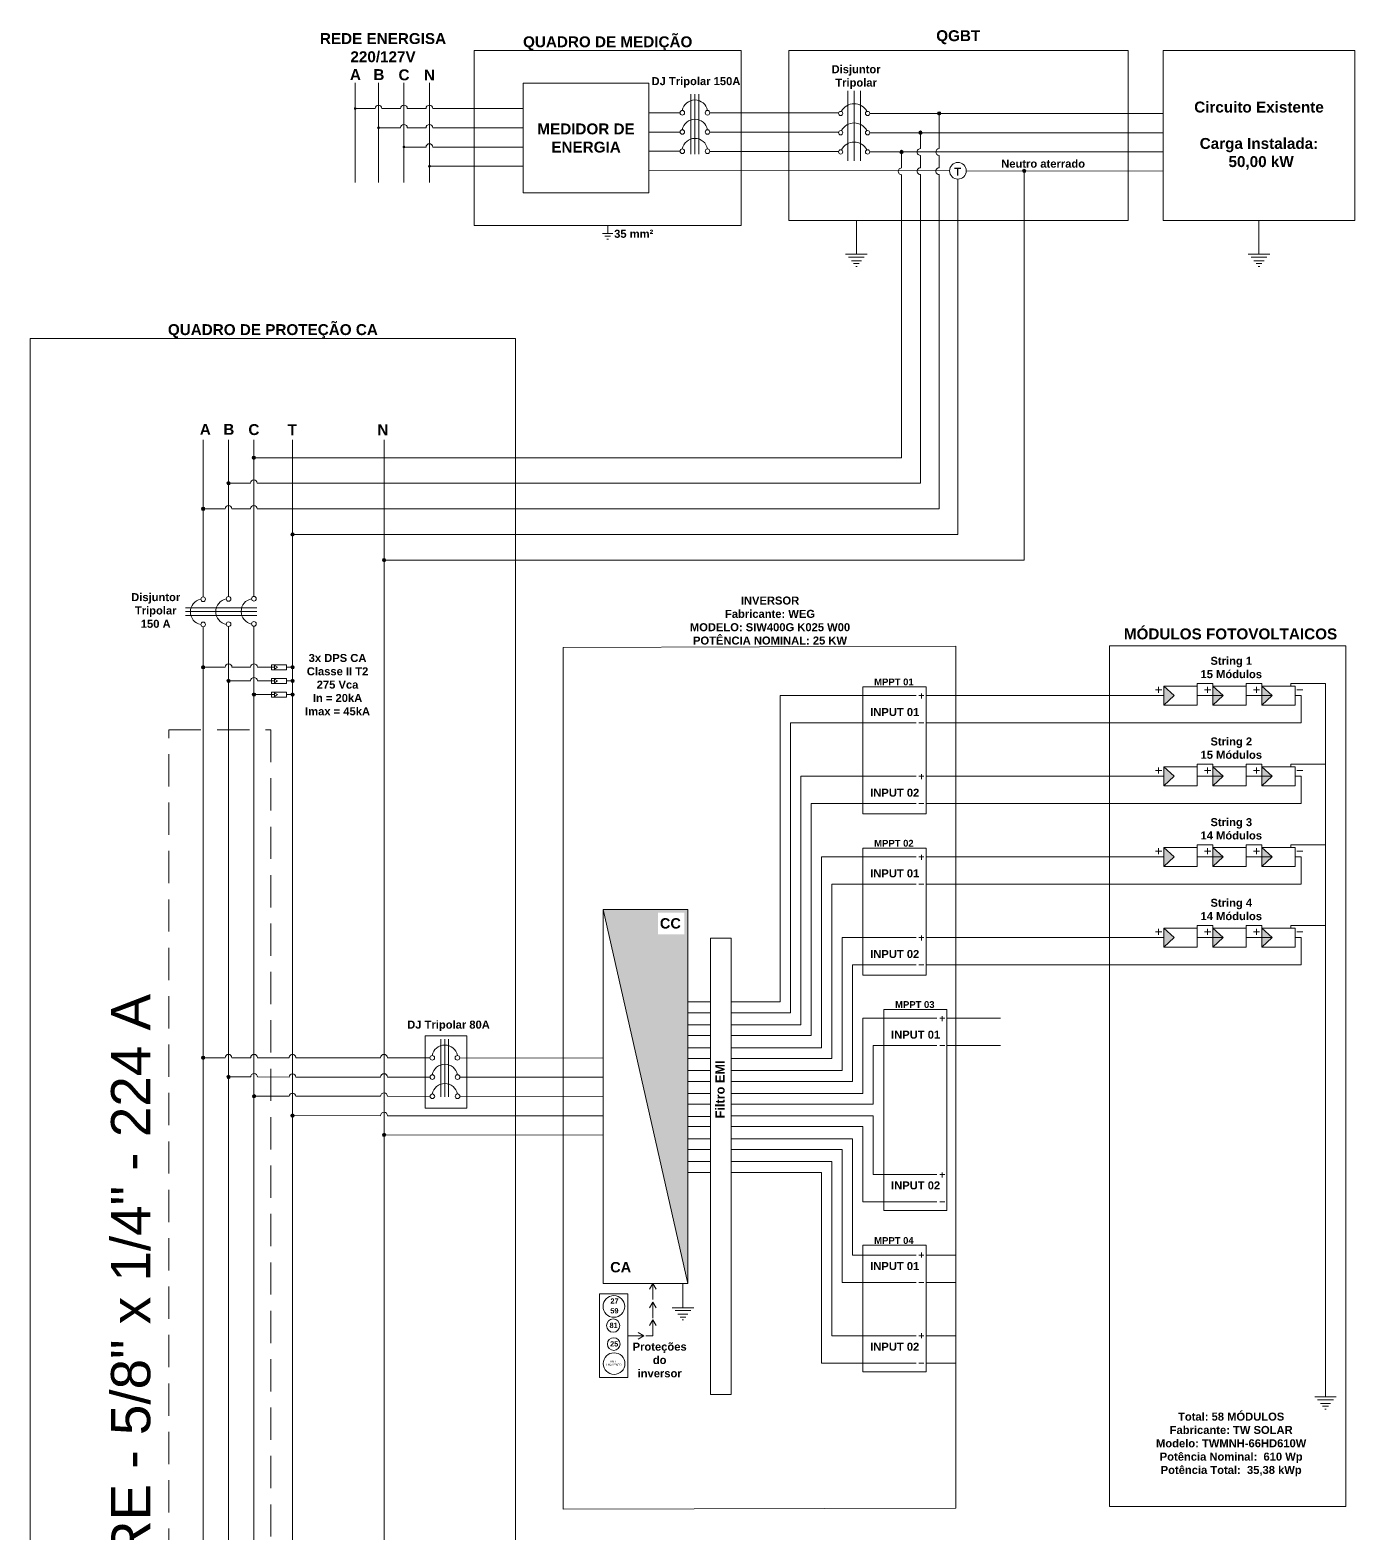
# Model space of a CAD drawing. Header units: millimetres. Extents: x 3949 to 6078, y -1968 to -943.
# Drawn here: x 5676.6 to 5754.8, y -1599.3 to -1510.5 of the extents above; entities that cross this region are included whole.
import ezdxf

# ---------------------------------------------------------------- set-up
doc = ezdxf.new("R2010")
doc.units = ezdxf.units.MM
doc.linetypes.add('ACAD_ISO03W100', pattern=[30, 12, -18])
doc.linetypes.add('DASHED2', pattern=[9.525, 6.35, -3.175])
doc.layers.add('DESENHO', color=7, linetype='Continuous', lineweight=0)
doc.layers.add('Terxto ok', color=3, linetype='Continuous')
doc.styles.add('Annotative', font='arial.ttf')
doc.styles.add('PDF Arial', font='arial.ttf')
doc.styles.get("Standard").update_dxf_attribs({"font": 'arial.ttf'})

msp = doc.modelspace()

# ---------------------------------------------------------------- hatches: boundary and pattern name
at = {"lineweight": 0}
h = msp.add_hatch(color=5, dxfattribs=at)
h.dxf.hatch_style = 1
h.paths.add_polyline_path([(5697.551, -1541.833, 1), (5697.352, -1541.833, 1)])
at = {"layer": 'DESENHO', "lineweight": 0}
h = msp.add_hatch(color=256, dxfattribs=at)
h.dxf.hatch_style = 1
h.paths.add_polyline_path([(5695.827, -1515.176, -1), (5695.668, -1515.176, -1)])
h = msp.add_hatch(color=256, dxfattribs=at)
h.dxf.hatch_style = 1
h.paths.add_polyline_path([(5730.318, -1515.459, 1), (5730.119, -1515.459, 1)])
h = msp.add_hatch(color=256, dxfattribs=at)
h.dxf.hatch_style = 1
h.paths.add_polyline_path([(5697.208, -1516.307, -1), (5697.049, -1516.307, -1)])
h = msp.add_hatch(color=256, dxfattribs=at)
h.dxf.hatch_style = 1
h.paths.add_polyline_path([(5729.21, -1516.599, 1), (5729.011, -1516.599, 1)])
h = msp.add_hatch(color=256, dxfattribs=at)
h.dxf.hatch_style = 1
h.paths.add_polyline_path([(5698.708, -1517.442, -1), (5698.549, -1517.442, -1)])
h = msp.add_hatch(color=256, dxfattribs=at)
h.dxf.hatch_style = 1
h.paths.add_polyline_path([(5728.102, -1517.741, 1), (5727.903, -1517.741, 1)])
h = msp.add_hatch(color=5, dxfattribs=at)
h.dxf.hatch_style = 1
h.paths.add_polyline_path([(5700.208, -1518.578, -1), (5700.048, -1518.578, -1)])
h = msp.add_hatch(color=5, dxfattribs=at)
h.dxf.hatch_style = 1
h.paths.add_polyline_path([(5735.34, -1518.859, 1), (5735.142, -1518.859, 1)])
h = msp.add_hatch(color=256, dxfattribs=at)
h.dxf.hatch_style = 1
h.paths.add_polyline_path([(5689.868, -1535.791, 1), (5689.669, -1535.791, 1)])
h = msp.add_hatch(color=256, dxfattribs=at)
h.dxf.hatch_style = 1
h.paths.add_polyline_path([(5688.374, -1537.298, 1), (5688.175, -1537.298, 1)])
h = msp.add_hatch(color=256, dxfattribs=at)
h.dxf.hatch_style = 1
h.paths.add_polyline_path([(5686.875, -1538.806, 1), (5686.676, -1538.806, 1)])
h = msp.add_hatch(color=3, dxfattribs=at)
h.dxf.hatch_style = 1
h.paths.add_polyline_path([(5692.153, -1540.314, 1), (5691.954, -1540.314, 1)])
h = msp.add_hatch(color=256, dxfattribs=at)
h.dxf.hatch_style = 1
h.paths.add_polyline_path([(5686.876, -1548.16, 1), (5686.677, -1548.16, 1)])
h = msp.add_hatch(color=256, dxfattribs=at)
h.dxf.hatch_style = 1
h.paths.add_polyline_path([(5691.954, -1548.16, 1), (5692.153, -1548.16, 1)])
h = msp.add_hatch(color=256, dxfattribs=at)
h.dxf.hatch_style = 1
h.paths.add_polyline_path([(5688.375, -1548.966, 1), (5688.176, -1548.966, 1)])
h = msp.add_hatch(color=256, dxfattribs=at)
h.dxf.hatch_style = 1
h.paths.add_polyline_path([(5691.954, -1548.966, 1), (5692.153, -1548.966, 1)])
h = msp.add_hatch(color=256, dxfattribs=at)
h.dxf.hatch_style = 1
h.paths.add_polyline_path([(5743.482, -1549.271), (5743.482, -1550.398), (5744.092, -1549.835)])
h = msp.add_hatch(color=256, dxfattribs=at)
h.dxf.hatch_style = 1
h.paths.add_polyline_path([(5746.986, -1549.835), (5746.376, -1550.398), (5746.376, -1549.271)])
h.paths.add_polyline_path([(5749.255, -1549.271), (5749.88, -1549.835), (5749.255, -1550.398)])
h = msp.add_hatch(color=256, dxfattribs=at)
h.dxf.hatch_style = 1
h.paths.add_polyline_path([(5689.875, -1549.773, 1), (5689.676, -1549.773, 1)])
h = msp.add_hatch(color=256, dxfattribs=at)
h.dxf.hatch_style = 1
h.paths.add_polyline_path([(5691.954, -1549.773, 1), (5692.153, -1549.773, 1)])
h = msp.add_hatch(color=256, dxfattribs=at)
h.dxf.hatch_style = 1
h.paths.add_polyline_path([(5743.482, -1554.033), (5743.482, -1555.159), (5744.092, -1554.596)])
h = msp.add_hatch(color=256, dxfattribs=at)
h.dxf.hatch_style = 1
h.paths.add_polyline_path([(5746.986, -1554.596), (5746.376, -1555.159), (5746.376, -1554.033)])
h.paths.add_polyline_path([(5749.255, -1554.033), (5749.88, -1554.596), (5749.255, -1555.159)])
h = msp.add_hatch(color=256, dxfattribs=at)
h.dxf.hatch_style = 1
h.paths.add_polyline_path([(5743.482, -1558.795), (5743.482, -1559.921), (5744.092, -1559.358)])
h = msp.add_hatch(color=256, dxfattribs=at)
h.dxf.hatch_style = 1
h.paths.add_polyline_path([(5746.986, -1559.358), (5746.376, -1559.921), (5746.376, -1558.795)])
h.paths.add_polyline_path([(5749.255, -1558.795), (5749.88, -1559.358), (5749.255, -1559.921)])
h = msp.add_hatch(color=256, dxfattribs=at)
h.dxf.hatch_style = 1
h.paths.add_polyline_path([(5715.375, -1562.459), (5710.384, -1562.459), (5715.375, -1584.544)])
h.paths.add_polyline_path([(5713.627, -1563.918), (5715.168, -1563.918), (5715.168, -1562.656), (5713.627, -1562.656)], flags=16)
h = msp.add_hatch(color=256, dxfattribs=at)
h.dxf.hatch_style = 1
h.paths.add_polyline_path([(5743.482, -1563.557), (5743.482, -1564.683), (5744.092, -1564.12)])
h = msp.add_hatch(color=256, dxfattribs=at)
h.dxf.hatch_style = 1
h.paths.add_polyline_path([(5746.986, -1564.12), (5746.376, -1564.683), (5746.376, -1563.557)])
h.paths.add_polyline_path([(5749.255, -1563.557), (5749.88, -1564.12), (5749.255, -1564.683)])
h = msp.add_hatch(color=256, dxfattribs=at)
h.dxf.hatch_style = 1
h.paths.add_polyline_path([(5686.875, -1571.213, 1), (5686.676, -1571.213, 1)])
h = msp.add_hatch(color=256, dxfattribs=at)
h.dxf.hatch_style = 1
h.paths.add_polyline_path([(5688.375, -1572.349, 1), (5688.176, -1572.349, 1)])
h = msp.add_hatch(color=256, dxfattribs=at)
h.dxf.hatch_style = 1
h.paths.add_polyline_path([(5689.878, -1573.486, 1), (5689.68, -1573.486, 1)])
h = msp.add_hatch(color=3, dxfattribs=at)
h.dxf.hatch_style = 1
h.paths.add_polyline_path([(5692.149, -1574.631, 1), (5691.95, -1574.631, 1)])
h = msp.add_hatch(color=5, dxfattribs=at)
h.dxf.hatch_style = 1
h.paths.add_polyline_path([(5697.551, -1575.766, 1), (5697.352, -1575.766, 1)])

# ---------------------------------------------------------------- linework, layer by layer
at = {"color": 5, "lineweight": 0}
for p, q in [((5735.233, -1541.833), (5735.233, -1518.859)), ((5697.451, -1534.728), (5697.451, -1659.616)), ((5697.451, -1541.833), (5735.233, -1541.833))]:
    msp.add_line(p, q, dxfattribs=at)
msp.add_circle((5697.451, -1541.833), 0.0994, dxfattribs=at)
at = {"layer": 'DESENHO', "lineweight": 0}
for p, q in [((5695.743, -1513.662), (5695.743, -1519.537)), ((5697.128, -1513.662), (5697.128, -1519.537)), ((5698.628, -1513.662), (5698.628, -1519.537)), ((5715.559, -1517.869), (5715.559, -1514.317)), ((5715.797, -1517.869), (5715.797, -1514.317)), ((5716.034, -1517.869), (5716.034, -1514.317)), ((5696.93, -1515.175), (5695.827, -1515.175)), ((5697.327, -1515.175), (5698.43, -1515.175)), ((5698.827, -1515.175), (5699.929, -1515.175)), ((5700.327, -1515.175), (5705.663, -1515.175)), ((5713.087, -1515.425), (5714.922, -1515.425)), ((5716.682, -1515.425), (5724.284, -1515.425)), ((5726.117, -1515.467), (5741.241, -1515.472)), ((5743.432, -1515.472), (5741.241, -1515.472)), ((5698.43, -1516.311), (5697.128, -1516.311)), ((5699.929, -1516.311), (5698.827, -1516.311)), ((5705.663, -1516.311), (5700.327, -1516.311)), ((5730.219, -1517.542), (5730.218, -1515.558)), ((5730.219, -1516.233), (5730.219, -1517.542)), ((5714.922, -1516.56), (5713.087, -1516.56)), ((5724.284, -1516.56), (5716.682, -1516.56)), ((5726.117, -1516.604), (5743.432, -1516.604)), ((5729.111, -1517.542), (5729.111, -1516.599)), ((5699.929, -1517.446), (5698.628, -1517.446)), ((5705.663, -1517.446), (5700.327, -1517.446)), ((5713.087, -1517.696), (5714.922, -1517.696)), ((5724.281, -1517.702), (5716.682, -1517.702)), ((5726.117, -1517.737), (5743.431, -1517.737)), ((5728.002, -1518.684), (5728.003, -1517.741)), ((5729.111, -1518.671), (5729.111, -1517.939)), ((5728.003, -1535.803), (5728.003, -1519.068)), ((5729.111, -1537.298), (5729.111, -1519.068)), ((5686.776, -1544.005), (5686.776, -1534.728)), ((5688.274, -1543.991), (5688.274, -1534.728)), ((5689.768, -1543.977), (5689.768, -1534.728)), ((5689.768, -1535.791), (5728.003, -1535.803)), ((5688.274, -1537.298), (5689.569, -1537.297)), ((5689.968, -1537.298), (5729.111, -1537.298)), ((5688.075, -1538.806), (5686.776, -1538.806)), ((5688.474, -1538.805), (5689.57, -1538.804)), ((5689.969, -1538.805), (5730.219, -1538.805)), ((5689.947, -1544.646, 260.751), (5685.725, -1544.646, 260.751)), ((5689.947, -1544.874, 260.751), (5685.725, -1544.874, 260.751)), ((5689.947, -1545.102, 260.751), (5685.725, -1545.102, 260.751)), ((5686.776, -1548.16), (5688.077, -1548.16)), ((5686.876, -1548.16), (5686.776, -1548.16)), ((5688.475, -1548.16), (5689.577, -1548.16)), ((5689.974, -1548.16), (5690.819, -1548.16)), ((5691.689, -1548.16), (5692.153, -1548.16)), ((5688.276, -1548.966), (5689.577, -1548.966)), ((5688.375, -1548.966), (5688.276, -1548.966)), ((5689.974, -1548.966), (5690.819, -1548.966)), ((5691.689, -1548.966), (5692.153, -1548.966)), ((5689.875, -1549.773), (5689.776, -1549.773)), ((5691.689, -1549.773), (5692.153, -1549.773)), ((5745.438, -1549.835), (5746.986, -1549.835)), ((5748.332, -1549.835), (5749.88, -1549.835)), ((5751.226, -1549.835), (5751.587, -1549.835)), ((5751.587, -1549.835), (5751.226, -1549.835)), ((5751.587, -1549.835), (5751.587, -1551.447)), ((5721.437, -1551.447), (5721.436, -1568.556)), ((5733.834, -1551.446), (5729.445, -1551.446)), ((5733.834, -1551.447), (5751.587, -1551.447)), ((5745.438, -1554.596), (5746.986, -1554.596)), ((5748.332, -1554.596), (5749.88, -1554.596)), ((5751.226, -1554.596), (5751.587, -1554.596)), ((5751.587, -1554.596), (5751.226, -1554.596)), ((5751.587, -1554.596), (5751.587, -1556.209)), ((5722.657, -1556.209), (5722.657, -1569.908)), ((5733.834, -1556.208), (5729.445, -1556.208)), ((5733.834, -1556.209), (5751.587, -1556.209)), ((5745.438, -1559.358), (5746.986, -1559.358)), ((5748.332, -1559.358), (5749.88, -1559.358)), ((5751.226, -1559.358), (5751.587, -1559.358)), ((5751.587, -1559.358), (5751.226, -1559.358)), ((5751.587, -1559.358), (5751.587, -1560.971)), ((5723.877, -1560.971), (5723.877, -1571.259)), ((5733.834, -1560.97), (5729.445, -1560.97)), ((5733.834, -1560.971), (5751.587, -1560.971)), ((5745.438, -1564.12), (5746.986, -1564.12)), ((5748.332, -1564.12), (5749.88, -1564.12)), ((5751.226, -1564.12), (5751.587, -1564.12)), ((5751.587, -1564.12), (5751.226, -1564.12)), ((5751.587, -1564.12), (5751.587, -1565.733)), ((5725.097, -1565.732), (5725.097, -1572.612)), ((5733.834, -1565.731), (5729.445, -1565.731)), ((5733.834, -1565.733), (5751.587, -1565.733)), ((5716.715, -1568.556), (5715.375, -1568.556)), ((5721.436, -1568.556), (5717.944, -1568.556)), ((5700.808, -1573.526), (5700.808, -1570.119)), ((5701.036, -1573.526), (5701.036, -1570.119)), ((5701.264, -1573.526), (5701.264, -1570.119)), ((5716.715, -1569.908), (5715.375, -1569.908)), ((5722.656, -1569.908), (5717.944, -1569.908)), ((5726.33, -1570.494), (5726.33, -1573.963)), ((5733.834, -1570.493), (5730.678, -1570.493)), ((5686.875, -1571.213), (5686.775, -1571.213)), ((5688.474, -1571.213), (5689.58, -1571.213)), ((5689.978, -1571.213), (5691.852, -1571.213)), ((5692.249, -1571.213), (5697.253, -1571.214)), ((5697.65, -1571.214), (5700.161, -1571.214)), ((5701.921, -1571.218), (5710.384, -1571.23)), ((5716.715, -1571.259), (5715.375, -1571.259)), ((5723.877, -1571.259), (5717.944, -1571.259)), ((5688.375, -1572.349), (5688.275, -1572.349)), ((5688.279, -1572.349), (5689.58, -1572.349)), ((5689.978, -1572.349), (5691.852, -1572.351)), ((5692.248, -1572.351), (5697.253, -1572.354)), ((5697.65, -1572.354), (5700.167, -1572.356)), ((5701.927, -1572.354), (5710.384, -1572.366)), ((5716.715, -1572.611), (5715.375, -1572.611)), ((5725.097, -1572.612), (5717.944, -1572.611)), ((5689.878, -1573.486), (5689.779, -1573.486)), ((5689.779, -1573.486), (5691.852, -1573.487)), ((5692.248, -1573.487), (5697.253, -1573.491)), ((5697.65, -1573.491), (5700.167, -1573.493)), ((5701.927, -1573.49), (5710.384, -1573.502)), ((5716.715, -1573.963), (5715.375, -1573.963)), ((5726.33, -1573.963), (5717.944, -1573.963)), ((5716.715, -1575.279), (5715.375, -1575.279)), ((5725.72, -1575.279), (5717.944, -1575.279)), ((5725.72, -1579.724), (5725.72, -1575.279)), ((5716.715, -1576.63), (5715.375, -1576.63)), ((5724.487, -1576.63), (5717.944, -1576.63)), ((5724.487, -1584.486), (5724.487, -1576.63)), ((5716.715, -1577.982), (5715.375, -1577.982)), ((5723.266, -1577.982), (5717.944, -1577.982)), ((5723.267, -1589.248), (5723.266, -1577.982)), ((5713.323, -1584.544), (5713.129, -1584.88)), ((5713.323, -1585.484), (5713.323, -1584.544)), ((5713.323, -1584.544), (5713.517, -1584.88)), ((5715.093, -1585.969), (5715.093, -1584.544)), ((5731.207, -1584.486), (5729.445, -1584.486)), ((5713.323, -1585.644), (5713.129, -1585.98)), ((5713.323, -1586.583), (5713.323, -1585.644)), ((5713.323, -1585.644), (5713.517, -1585.98)), ((5712.787, -1587.625), (5712.451, -1587.431)), ((5713.323, -1586.686), (5713.129, -1587.022)), ((5713.323, -1587.625), (5713.323, -1586.686)), ((5713.323, -1586.686), (5713.517, -1587.022)), ((5715.051, -1586.69), (5715.136, -1586.69)), ((5711.847, -1587.625), (5711.847, -1587.625)), ((5711.847, -1587.625), (5712.787, -1587.625)), ((5712.787, -1587.625), (5712.451, -1587.819)), ((5713.323, -1587.625), (5712.913, -1587.625)), ((5731.207, -1589.247), (5729.445, -1589.247))]:
    msp.add_line(p, q, dxfattribs=at)
at = {"layer": 'DESENHO', "color": 5, "lineweight": 0}
for p, q in [((5700.128, -1513.662), (5700.128, -1519.537)), ((5705.663, -1518.582), (5700.128, -1518.582)), ((5713.087, -1518.809), (5721.337, -1518.828)), ((5721.337, -1518.828), (5730.833, -1518.846)), ((5731.82, -1518.848), (5743.432, -1518.869)), ((5697.451, -1575.766), (5710.384, -1575.777)), ((5697.551, -1575.766), (5697.451, -1575.766))]:
    msp.add_line(p, q, dxfattribs=at)
at = {"layer": 'DESENHO', "color": 0, "lineweight": 0}
for p, q in [((5730.219, -1518.671), (5730.219, -1517.939)), ((5730.219, -1538.805), (5730.219, -1519.068))]:
    msp.add_line(p, q, dxfattribs=at)
at = {"layer": 'DESENHO', "color": 3, "lineweight": 0}
for p, q in [((5731.327, -1519.34), (5731.327, -1521.404)), ((5731.327, -1521.404), (5731.327, -1540.326)), ((5710.654, -1522.543), (5710.654, -1522.078)), ((5710.611, -1522.882), (5710.696, -1522.882)), ((5725.292, -1524.498), (5725.377, -1524.498)), ((5749.052, -1524.498), (5749.137, -1524.498)), ((5692.042, -1659.616), (5692.054, -1534.728)), ((5692.054, -1540.314), (5731.327, -1540.314)), ((5750.979, -1549.115), (5750.979, -1549.115)), ((5750.979, -1549.115), (5753.021, -1549.115)), ((5753.021, -1549.115), (5753.021, -1591.234)), ((5750.979, -1553.877), (5750.979, -1553.877)), ((5750.979, -1553.877), (5753.021, -1553.877)), ((5750.979, -1558.638), (5750.979, -1558.638)), ((5750.979, -1558.638), (5753.021, -1558.638)), ((5750.979, -1563.4), (5750.979, -1563.4)), ((5750.979, -1563.4), (5753.021, -1563.4)), ((5692.149, -1574.631), (5692.05, -1574.631)), ((5697.254, -1574.634), (5692.05, -1574.631)), ((5710.384, -1574.638), (5697.651, -1574.634)), ((5752.978, -1591.955), (5753.063, -1591.955))]:
    msp.add_line(p, q, dxfattribs=at)
at = {"layer": 'DESENHO', "color": 3, "linetype": 'Continuous', "lineweight": 0}
for p, q in [((5725.334, -1523.776), (5725.334, -1521.789)), ((5749.095, -1523.776), (5749.095, -1521.789))]:
    msp.add_line(p, q, dxfattribs=at)
at = {"layer": 'DESENHO', "color": 30, "true_color": 0xf26722}
for p, q in [((5686.775, -1659.616), (5686.775, -1545.765)), ((5688.274, -1659.616), (5688.274, -1545.751)), ((5689.768, -1659.616), (5689.768, -1545.737))]:
    msp.add_line(p, q, dxfattribs=at)
at = {"layer": 'DESENHO', "color": 18, "lineweight": 0, "true_color": 0x000000}
for p, q in [((5690.819, -1548.16), (5690.983, -1548.16)), ((5691.171, -1548.16), (5690.983, -1548.048)), ((5690.983, -1548.271), (5690.983, -1548.048)), ((5690.983, -1548.271), (5691.171, -1548.16)), ((5690.819, -1548.966), (5690.983, -1548.966)), ((5691.171, -1548.966), (5690.983, -1548.855)), ((5690.983, -1549.078), (5690.983, -1548.855)), ((5690.983, -1549.078), (5691.171, -1548.966)), ((5690.819, -1549.773), (5690.983, -1549.773)), ((5691.171, -1549.773), (5690.983, -1549.661)), ((5690.983, -1549.884), (5690.983, -1549.661)), ((5690.983, -1549.884), (5691.171, -1549.773))]:
    msp.add_line(p, q, dxfattribs=at)
at = {"layer": 'DESENHO'}
msp.add_line((5690.819, -1549.773), (5689.776, -1549.773), dxfattribs=at)
at = {"layer": 'DESENHO', "color": 1, "lineweight": 0}
for p, q in [((5720.827, -1549.833), (5720.826, -1567.919)), ((5733.834, -1549.834), (5729.445, -1549.834)), ((5733.834, -1549.835), (5743.482, -1549.835)), ((5722.047, -1554.596), (5722.046, -1569.271)), ((5733.834, -1554.596), (5729.445, -1554.596)), ((5733.834, -1554.596), (5743.482, -1554.596)), ((5723.267, -1559.357), (5723.266, -1570.623)), ((5733.834, -1559.358), (5729.445, -1559.358)), ((5733.834, -1559.358), (5743.482, -1559.358)), ((5724.487, -1564.119), (5724.487, -1571.975)), ((5733.834, -1564.119), (5729.445, -1564.119)), ((5733.834, -1564.12), (5743.482, -1564.12)), ((5716.715, -1567.919), (5715.375, -1567.919)), ((5720.826, -1567.919), (5717.944, -1567.919)), ((5716.715, -1569.271), (5715.375, -1569.271)), ((5722.046, -1569.271), (5717.944, -1569.271)), ((5725.72, -1568.881), (5725.72, -1573.326)), ((5733.834, -1568.881), (5730.678, -1568.881)), ((5716.715, -1570.623), (5715.375, -1570.623)), ((5723.266, -1570.623), (5717.944, -1570.623)), ((5716.715, -1571.975), (5715.375, -1571.975)), ((5724.487, -1571.975), (5717.944, -1571.975)), ((5716.715, -1573.326), (5715.375, -1573.326)), ((5725.72, -1573.326), (5717.944, -1573.326)), ((5716.715, -1574.678), (5715.375, -1574.678)), ((5726.33, -1574.642), (5717.944, -1574.642)), ((5726.33, -1578.111), (5726.33, -1574.642)), ((5716.715, -1575.994), (5715.375, -1575.994)), ((5725.097, -1575.993), (5717.944, -1575.994)), ((5725.097, -1582.873), (5725.097, -1575.993)), ((5716.715, -1577.346), (5715.375, -1577.346)), ((5723.877, -1577.346), (5717.944, -1577.346)), ((5723.877, -1587.635), (5723.877, -1577.346)), ((5731.207, -1582.874), (5729.445, -1582.874)), ((5731.207, -1587.636), (5729.445, -1587.636))]:
    msp.add_line(p, q, dxfattribs=at)
at = {"layer": 'DESENHO', "linetype": 'ACAD_ISO03W100', "lineweight": 0}
msp.add_line((5686.712, -1571.213), (5688.077, -1571.213), dxfattribs=at)
at = {"layer": 'DESENHO', "lineweight": 0}
for points in [[(5718.534, -1522.078), (5702.773, -1522.078), (5702.773, -1511.751), (5718.534, -1511.751)], [(5721.337, -1521.789), (5741.368, -1521.789), (5741.368, -1511.751), (5721.337, -1511.751)], [(5754.757, -1511.751), (5743.432, -1511.751), (5743.432, -1521.789), (5754.757, -1521.789)], [(5713.087, -1513.676), (5705.663, -1513.676), (5705.663, -1520.159), (5713.087, -1520.159)], [(5708.033, -1546.991), (5731.207, -1546.921), (5731.207, -1597.799), (5708.033, -1597.869)], [(5754.213, -1546.892), (5740.265, -1546.892), (5740.265, -1597.708), (5754.213, -1597.708)], [(5690.819, -1548.011), (5691.689, -1548.011), (5691.689, -1548.308), (5690.819, -1548.308)], [(5690.819, -1548.818), (5691.689, -1548.818), (5691.689, -1549.115), (5690.819, -1549.115)], [(5745.438, -1550.398), (5743.482, -1550.398), (5743.482, -1549.271), (5745.438, -1549.271)], [(5748.332, -1550.398), (5746.376, -1550.398), (5746.376, -1549.271), (5748.332, -1549.271)], [(5751.226, -1550.398), (5749.255, -1550.398), (5749.255, -1549.271), (5751.226, -1549.271)], [(5690.819, -1549.624), (5691.689, -1549.624), (5691.689, -1549.921), (5690.819, -1549.921)], [(5729.445, -1549.322), (5725.72, -1549.322), (5725.72, -1556.813), (5729.445, -1556.813)], [(5745.438, -1555.159), (5743.482, -1555.159), (5743.482, -1554.033), (5745.438, -1554.033)], [(5748.332, -1555.159), (5746.376, -1555.159), (5746.376, -1554.033), (5748.332, -1554.033)], [(5751.226, -1555.159), (5749.255, -1555.159), (5749.255, -1554.033), (5751.226, -1554.033)], [(5729.445, -1558.846), (5725.72, -1558.846), (5725.72, -1566.336), (5729.445, -1566.336)], [(5745.438, -1559.921), (5743.482, -1559.921), (5743.482, -1558.795), (5745.438, -1558.795)], [(5748.332, -1559.921), (5746.376, -1559.921), (5746.376, -1558.795), (5748.332, -1558.795)], [(5751.226, -1559.921), (5749.255, -1559.921), (5749.255, -1558.795), (5751.226, -1558.795)], [(5715.375, -1562.459), (5710.384, -1562.459), (5710.384, -1584.544), (5715.375, -1584.544)], [(5716.715, -1564.155), (5717.944, -1564.155), (5717.944, -1591.1), (5716.715, -1591.1)], [(5745.438, -1564.683), (5743.482, -1564.683), (5743.482, -1563.557), (5745.438, -1563.557)], [(5748.332, -1564.683), (5746.376, -1564.683), (5746.376, -1563.557), (5748.332, -1563.557)], [(5751.226, -1564.683), (5749.255, -1564.683), (5749.255, -1563.557), (5751.226, -1563.557)], [(5730.678, -1568.369), (5726.953, -1568.369), (5726.953, -1580.236), (5730.678, -1580.236)], [(5729.445, -1589.759), (5725.72, -1589.759), (5725.72, -1582.269), (5729.445, -1582.269)], [(5711.847, -1585.158), (5710.179, -1585.158), (5710.179, -1590.086), (5711.847, -1590.086)]]:
    msp.add_lwpolyline(points, close=True, dxfattribs=at)
at = {"layer": 'DESENHO', "color": 7, "lineweight": 0}
for points in [[(5724.825, -1514.126), (5724.825, -1518.269)], [(5725.197, -1514.126), (5725.197, -1518.269)], [(5725.569, -1514.126), (5725.568, -1518.269)]]:
    msp.add_lwpolyline(points, dxfattribs=at)
at = {"layer": 'DESENHO', "color": 3, "lineweight": 0}
for points in [[(5710.356, -1522.543), (5710.654, -1522.543), (5710.951, -1522.543)], [(5710.484, -1522.712), (5710.654, -1522.712), (5710.823, -1522.712)], [(5725.971, -1523.776), (5724.697, -1523.776)], [(5724.867, -1523.946), (5725.334, -1523.946), (5725.801, -1523.946)], [(5725.037, -1524.158), (5725.334, -1524.158), (5725.631, -1524.158)], [(5725.164, -1524.328), (5725.334, -1524.328), (5725.504, -1524.328)], [(5749.731, -1523.776), (5748.458, -1523.776)], [(5748.628, -1523.946), (5749.095, -1523.946), (5749.562, -1523.946)], [(5748.798, -1524.158), (5749.095, -1524.158), (5749.392, -1524.158)], [(5748.925, -1524.328), (5749.095, -1524.328), (5749.265, -1524.328)], [(5746.376, -1549.271), (5746.376, -1549.115), (5745.438, -1549.115), (5745.438, -1549.271)], [(5749.255, -1549.271), (5749.255, -1549.115), (5748.332, -1549.115), (5748.332, -1549.271)], [(5750.979, -1549.115), (5750.979, -1549.115), (5750.979, -1549.115), (5750.979, -1549.271)], [(5746.376, -1554.033), (5746.376, -1553.877), (5745.438, -1553.877), (5745.438, -1554.033)], [(5749.255, -1554.033), (5749.255, -1553.877), (5748.332, -1553.877), (5748.332, -1554.033)], [(5750.979, -1553.877), (5750.979, -1553.877), (5750.979, -1553.877), (5750.979, -1554.033)], [(5746.376, -1558.795), (5746.376, -1558.638), (5745.438, -1558.638), (5745.438, -1558.795)], [(5749.255, -1558.795), (5749.255, -1558.638), (5748.332, -1558.638), (5748.332, -1558.795)], [(5750.979, -1558.638), (5750.979, -1558.638), (5750.979, -1558.638), (5750.979, -1558.795)], [(5746.376, -1563.557), (5746.376, -1563.4), (5745.438, -1563.4), (5745.438, -1563.557)], [(5749.255, -1563.557), (5749.255, -1563.4), (5748.332, -1563.4), (5748.332, -1563.557)], [(5750.979, -1563.4), (5750.979, -1563.4), (5750.979, -1563.4), (5750.979, -1563.557)], [(5753.658, -1591.234), (5752.384, -1591.234)], [(5752.554, -1591.404), (5753.021, -1591.404), (5753.488, -1591.404)], [(5752.724, -1591.616), (5753.021, -1591.616), (5753.318, -1591.616)], [(5752.851, -1591.786), (5753.021, -1591.786), (5753.191, -1591.786)]]:
    msp.add_lwpolyline(points, dxfattribs=at)
at = {"layer": 'DESENHO'}
for points in [[(5676.56, -1528.742), (5705.221, -1528.742), (5705.221, -1665.418), (5676.56, -1665.418)], [(5699.877, -1569.926), (5702.342, -1569.926), (5702.342, -1574.197), (5699.877, -1574.197)]]:
    msp.add_lwpolyline(points, close=True, dxfattribs=at)
at = {"layer": 'DESENHO', "lineweight": 0}
for points in [[(5743.482, -1550.398), (5744.092, -1549.835), (5743.482, -1549.271)], [(5746.376, -1550.398), (5746.986, -1549.835), (5746.376, -1549.271)], [(5749.255, -1550.398), (5749.88, -1549.835), (5749.255, -1549.271)], [(5742.992, -1549.497), (5743.352, -1549.497)], [(5743.172, -1549.316), (5743.172, -1549.677)], [(5745.438, -1549.835), (5746.376, -1549.835)], [(5745.886, -1549.497), (5746.246, -1549.497)], [(5746.066, -1549.316), (5746.066, -1549.677)], [(5748.332, -1549.835), (5749.255, -1549.835)], [(5748.764, -1549.497), (5749.124, -1549.497)], [(5748.944, -1549.316), (5748.944, -1549.677)], [(5751.331, -1549.497), (5751.691, -1549.497)], [(5728.856, -1551.447), (5721.437, -1551.447)], [(5729.318, -1551.447), (5729.021, -1551.447)], [(5742.992, -1554.258), (5743.352, -1554.258)], [(5743.172, -1554.078), (5743.172, -1554.439)], [(5743.482, -1555.159), (5744.092, -1554.596), (5743.482, -1554.033)], [(5745.438, -1554.596), (5746.376, -1554.596)], [(5745.886, -1554.258), (5746.246, -1554.258)], [(5746.066, -1554.078), (5746.066, -1554.439)], [(5746.376, -1555.159), (5746.986, -1554.596), (5746.376, -1554.033)], [(5748.332, -1554.596), (5749.255, -1554.596)], [(5748.764, -1554.258), (5749.124, -1554.258)], [(5748.944, -1554.078), (5748.944, -1554.439)], [(5749.255, -1555.159), (5749.88, -1554.596), (5749.255, -1554.033)], [(5751.331, -1554.258), (5751.691, -1554.258)], [(5728.856, -1556.209), (5722.657, -1556.209)], [(5729.318, -1556.209), (5729.021, -1556.209)], [(5742.992, -1559.02), (5743.352, -1559.02)], [(5743.172, -1558.84), (5743.172, -1559.2)], [(5743.482, -1559.921), (5744.092, -1559.358), (5743.482, -1558.795)], [(5745.886, -1559.02), (5746.246, -1559.02)], [(5746.066, -1558.84), (5746.066, -1559.2)], [(5746.376, -1559.921), (5746.986, -1559.358), (5746.376, -1558.795)], [(5748.764, -1559.02), (5749.124, -1559.02)], [(5748.944, -1558.84), (5748.944, -1559.2)], [(5749.255, -1559.921), (5749.88, -1559.358), (5749.255, -1558.795)], [(5751.331, -1559.02), (5751.691, -1559.02)], [(5745.438, -1559.358), (5746.376, -1559.358)], [(5748.332, -1559.358), (5749.255, -1559.358)], [(5728.856, -1560.971), (5723.877, -1560.971)], [(5729.318, -1560.971), (5729.021, -1560.971)], [(5715.375, -1584.544), (5710.384, -1562.459), (5710.384, -1578.752)], [(5742.992, -1563.782), (5743.352, -1563.782)], [(5743.172, -1563.602), (5743.172, -1563.962)], [(5743.482, -1564.683), (5744.092, -1564.12), (5743.482, -1563.557)], [(5745.438, -1564.12), (5746.376, -1564.12)], [(5745.886, -1563.782), (5746.246, -1563.782)], [(5746.066, -1563.602), (5746.066, -1563.962)], [(5746.376, -1564.683), (5746.986, -1564.12), (5746.376, -1563.557)], [(5748.332, -1564.12), (5749.255, -1564.12)], [(5748.764, -1563.782), (5749.124, -1563.782)], [(5748.944, -1563.602), (5748.944, -1563.962)], [(5749.255, -1564.683), (5749.88, -1564.12), (5749.255, -1563.557)], [(5751.331, -1563.782), (5751.691, -1563.782)], [(5728.856, -1565.732), (5725.097, -1565.732)], [(5729.318, -1565.732), (5729.021, -1565.732)], [(5730.089, -1570.494), (5726.33, -1570.494)], [(5730.551, -1570.494), (5730.254, -1570.494)], [(5730.089, -1579.725), (5725.72, -1579.725)], [(5730.551, -1579.725), (5730.254, -1579.725)], [(5728.856, -1584.486), (5724.487, -1584.486)], [(5729.318, -1584.486), (5729.021, -1584.486)], [(5715.73, -1585.969), (5714.457, -1585.969)], [(5714.626, -1586.139), (5715.093, -1586.139), (5715.56, -1586.139)], [(5714.796, -1586.351), (5715.093, -1586.351), (5715.39, -1586.351)], [(5714.924, -1586.521), (5715.093, -1586.521), (5715.263, -1586.521)], [(5728.852, -1589.247), (5723.267, -1589.248)], [(5729.314, -1589.248), (5729.016, -1589.248)]]:
    msp.add_lwpolyline(points, dxfattribs=at)
at = {"layer": 'DESENHO', "color": 1, "lineweight": 0}
for points in [[(5728.852, -1549.834), (5720.827, -1549.834)], [(5729.318, -1549.834), (5729.021, -1549.834)], [(5729.17, -1550.004), (5729.17, -1549.707)], [(5728.852, -1554.596), (5722.047, -1554.596)], [(5729.318, -1554.596), (5729.021, -1554.596)], [(5729.17, -1554.766), (5729.17, -1554.469)], [(5728.852, -1559.358), (5723.267, -1559.357)], [(5729.318, -1559.358), (5729.021, -1559.358)], [(5729.17, -1559.527), (5729.17, -1559.23)], [(5728.856, -1564.119), (5724.487, -1564.119)], [(5729.318, -1564.119), (5729.021, -1564.119)], [(5729.17, -1564.289), (5729.17, -1563.992)], [(5730.402, -1569.051), (5730.402, -1568.754)], [(5730.089, -1568.881), (5725.72, -1568.881)], [(5730.551, -1568.881), (5730.254, -1568.881)], [(5730.089, -1578.112), (5726.33, -1578.112)], [(5730.551, -1578.112), (5730.254, -1578.112)], [(5730.402, -1578.282), (5730.402, -1577.985)], [(5728.856, -1582.873), (5725.097, -1582.873)], [(5729.318, -1582.873), (5729.021, -1582.873)], [(5729.17, -1582.703), (5729.17, -1583)], [(5728.856, -1587.635), (5723.877, -1587.635)], [(5729.318, -1587.634), (5729.021, -1587.634)], [(5729.17, -1587.465), (5729.17, -1587.762)]]:
    msp.add_lwpolyline(points, dxfattribs=at)
at = {"layer": 'DESENHO', "color": 30, "linetype": 'DASHED2', "ltscale": 0.3, "true_color": 0xf26722}
msp.add_lwpolyline([(5684.743, -1551.859), (5690.776, -1551.859), (5690.776, -1660.924), (5684.743, -1660.924)], close=True, dxfattribs=at)
at = {"layer": 'DESENHO', "lineweight": 0}
for centre, radius in [((5715.059, -1515.425), 0.137), ((5716.545, -1515.425), 0.137), ((5724.402, -1515.466), 0.125), ((5725.992, -1515.466), 0.125), ((5730.218, -1515.459), 0.0994), ((5697.128, -1516.311), 0.0531), ((5715.059, -1516.56), 0.137), ((5716.545, -1516.56), 0.137), ((5724.402, -1516.603), 0.125), ((5725.992, -1516.603), 0.125), ((5729.111, -1516.599), 0.0994), ((5698.628, -1517.446), 0.0531), ((5715.059, -1517.696), 0.137), ((5716.545, -1517.696), 0.137), ((5724.402, -1517.736), 0.125), ((5725.992, -1517.736), 0.125), ((5728.003, -1517.741), 0.0994), ((5689.768, -1535.791), 0.0994), ((5688.274, -1537.298), 0.0994), ((5686.776, -1538.806), 0.0994), ((5686.776, -1544.142), 0.137), ((5688.275, -1544.128), 0.137), ((5689.775, -1544.114), 0.137), ((5686.776, -1545.628), 0.137), ((5688.275, -1545.614), 0.137), ((5689.775, -1545.6), 0.137), ((5686.776, -1548.16), 0.0994), ((5692.054, -1548.16), 0.0994), ((5688.276, -1548.966), 0.0994), ((5692.054, -1548.966), 0.0994), ((5689.776, -1549.773), 0.0994), ((5692.054, -1549.773), 0.0994), ((5686.775, -1571.213), 0.0994), ((5700.298, -1571.218), 0.137), ((5701.784, -1571.218), 0.137), ((5688.275, -1572.349), 0.0994), ((5700.304, -1572.354), 0.137), ((5701.79, -1572.354), 0.137), ((5689.779, -1573.486), 0.0994), ((5700.304, -1573.49), 0.137), ((5701.79, -1573.49), 0.137), ((5711.018, -1585.895), 0.641), ((5710.977, -1587.027), 0.392), ((5711.013, -1588.116), 0.372), ((5711.032, -1589.272), 0.639)]:
    msp.add_circle(centre, radius, dxfattribs=at)
at = {"layer": 'DESENHO', "color": 5, "lineweight": 0}
for centre, radius in [((5700.128, -1518.582), 0.0531), ((5735.241, -1518.859), 0.0994), ((5697.451, -1575.766), 0.0994)]:
    msp.add_circle(centre, radius, dxfattribs=at)
at = {"layer": 'DESENHO', "color": 3, "lineweight": 0}
for centre, radius in [((5731.327, -1518.847), 0.494), ((5692.054, -1540.314), 0.0994), ((5692.05, -1574.631), 0.0994)]:
    msp.add_circle(centre, radius, dxfattribs=at)
at = {"layer": 'DESENHO', "lineweight": 0}
for centre, radius, start, end in [((5697.128, -1515.175), 0.199, 0, 180), ((5698.628, -1515.175), 0.199, 0, 180), ((5700.128, -1515.175), 0.199, 0, 180), ((5715.802, -1515.425), 0.756, 10.50372, 169.49628), ((5725.197, -1515.739), 0.852, 28.32219, 151.67781), ((5698.628, -1516.311), 0.199, 0, 180), ((5700.128, -1516.311), 0.199, 0, 180), ((5715.802, -1516.561), 0.756, 10.50372, 169.49628), ((5725.197, -1516.876), 0.852, 28.32219, 151.67781), ((5700.128, -1517.451), 0.199, 1.3758, 178.6242), ((5715.802, -1517.696), 0.756, 10.50372, 169.49628), ((5725.197, -1518.008), 0.852, 28.32219, 151.67781), ((5729.111, -1517.741), 0.199, 90.00001, 270.03934), ((5730.219, -1517.741), 0.199, 90, 270), ((5728.002, -1518.882), 0.199, 90.00001, 270.03934), ((5729.111, -1518.87), 0.199, 90.00001, 270.03934), ((5730.219, -1518.87), 0.199, 90.00001, 270.03934), ((5689.768, -1537.298), 0.2, 0.29673, 179.72238), ((5688.274, -1538.806), 0.2, 0.29673, 179.72238), ((5689.769, -1538.805), 0.2, 0.29673, 179.72238), ((5686.783, -1544.891), 0.763, 100.93582, 259.09877), ((5688.283, -1544.877), 0.763, 100.93582, 259.09877), ((5689.783, -1544.863), 0.763, 100.93582, 259.09877), ((5688.276, -1548.16), 0.199, 0, 180), ((5689.776, -1548.16), 0.199, 0, 180), ((5689.776, -1548.966), 0.199, 0, 180), ((5701.036, -1571.226), 0.763, 10.93582, 169.09877), ((5688.275, -1571.213), 0.199, 0, 180), ((5689.779, -1571.213), 0.199, 0, 180), ((5692.05, -1571.213), 0.199, 359.98132, 180.00486), ((5697.451, -1571.214), 0.199, 359.99309, 179.99308), ((5689.779, -1572.349), 0.199, 0, 180), ((5692.05, -1572.371), 0.199, 5.82217, 174.10701), ((5697.451, -1572.354), 0.199, 359.96462, 179.96457), ((5701.041, -1572.362), 0.763, 10.93582, 169.09877), ((5701.041, -1573.498), 0.763, 10.93582, 169.09877), ((5692.05, -1573.507), 0.199, 5.81905, 174.10389), ((5697.451, -1573.491), 0.199, 359.96149, 179.96144)]:
    msp.add_arc(centre, radius, start, end, dxfattribs=at)
at = {"layer": 'DESENHO', "color": 3, "lineweight": 0}
msp.add_arc((5697.452, -1574.634), 0.199, 359.97755, 179.97755, dxfattribs=at)

# ---------------------------------------------------------------- texts
at = {"lineweight": 0, "insert": (5739.266, -1518.671), "char_height": 0.47231, "width": 5.82315, "attachment_point": 9, "style": 'PDF Arial'}
msp.add_mtext('\\pxqc;{\\fArial|b1|i0|c0|p34;Neutro aterrado}', dxfattribs=at)
at = {"color": 5, "lineweight": 0, "insert": (5697.708, -1534.461), "char_height": 0.64396, "width": 9.87538, "attachment_point": 9, "style": 'PDF Arial'}
msp.add_mtext('{\\fArial|b1|i0|c0|p34;N}', dxfattribs=at)
at = {"layer": 'DESENHO', "lineweight": 0, "style": 'PDF Arial'}
for s, insert, char_height, width, attachment_point in [('\\pxqc;{\\fArial|b1|i0|c0|p34;REDE ENERGISA\\P220/127V}', (5692.514, -1512.456), 0.64396, 9.75739, 7), ('{\\fArial|b1|i0|c0|p34;A}', (5696.088, -1513.493), 0.64396, 9.87538, 9), ('{\\fArial|b1|i0|c0|p34;B}', (5697.474, -1513.493), 0.64396, 9.87538, 9), ('{\\fArial|b1|i0|c0|p34;C}', (5698.956, -1513.516), 0.64396, 9.87538, 9), ('\\pxqc;{\\fArial|b1|i0|c0|p34;Disjuntor Tripolar}', (5727.81, -1514.02), 0.47231, 4.98963, 9), ('\\pxqc;{\\fArial|b1|i0|c0|p34;DJ Tripolar 150A}', (5718.88, -1513.935), 0.47231, 6.03391, 9), ('\\pxqc;{\\fArial|b1|i0|c0|p34;Circuito Existente\\P\\PCarga Instalada:\\P 50,00 kW }', (5749.095, -1516.77), 0.64396, 11.3255, 5), ('\\pxqc;{\\fArial|b1|i0|c0|p34;MEDIDOR DE ENERGIA}', (5709.375, -1516.918), 0.64396, 7.4245, 5), ('{\\fArial|b1|i0|c0|p34;A}', (5687.228, -1534.437), 0.64396, 9.87538, 9), ('{\\fArial|b1|i0|c0|p34;B}', (5688.614, -1534.437), 0.64396, 9.87538, 9), ('{\\fArial|b1|i0|c0|p34;C}', (5690.096, -1534.46), 0.64396, 9.87538, 9), ('\\pxqc;{\\fArial|b1|i0|c0|p34;Disjuntor Tripolar\\P150 A}', (5685.169, -1545.837), 0.47231, 2.38788, 9), ('{\\fArial|b1|i0|c0|p34;MÓDULOS FOTOVOLTAICOS}', (5741.119, -1546.523), 0.64396, 13.89124, 7), ('\\pxqc;{\\fArial|b1|i0|c0|p34;3x DPS CA\\PClasse II T2\\P275 Vca\\PIn = 20kA\\PImax = 45kA}', (5697.203, -1551.003), 0.47231, 4.98963, 9), ('\\pxqc;{\\fArial|b1|i0|c0|p34;String 1\\P15 Módulos}', (5749.955, -1548.81), 0.47231, 4.98963, 9), ('{\\fArial|b1|i0|c0|p34;MPPT 01}', (5728.712, -1549.231), 0.4, 4.98963, 9), ('{\\fArial|b1|i0|c0|p34;INPUT 01}', (5729.044, -1551.046), 0.47231, 4.98963, 9), ('\\pxqc;{\\fArial|b1|i0|c0|p34;String 2\\P15 Módulos}', (5749.955, -1553.571), 0.47231, 4.98963, 9), ('{\\fArial|b1|i0|c0|p34;INPUT 02}', (5729.044, -1555.808), 0.47231, 4.98963, 9), ('\\pxqc;{\\fArial|b1|i0|c0|p34;String 3\\P14 Módulos}', (5749.955, -1558.333), 0.47231, 4.98963, 9), ('{\\fArial|b1|i0|c0|p34;MPPT 02}', (5728.712, -1558.755), 0.4, 4.98963, 9), ('{\\fArial|b1|i0|c0|p34;INPUT 01}', (5729.044, -1560.569), 0.47231, 4.98963, 9), ('\\pxqc;{\\fArial|b1|i0|c0|p34;String 4\\P14 Módulos}', (5749.955, -1563.095), 0.47231, 4.98963, 9), ('{\\fArial|b1|i0|c0|p34;INPUT 02}', (5729.044, -1565.331), 0.47231, 4.98963, 9), ('{\\fArial|b1|i0|c0|p34;MPPT 03}', (5729.945, -1568.278), 0.4, 4.98963, 9), ('\\pxqc;{\\fArial|b1|i0|c0|p34;DJ Tripolar 80A}', (5703.569, -1569.637), 0.47231, 4.62261, 9), ('{\\fArial|b1|i0|c0|p34;INPUT 01}', (5730.276, -1570.093), 0.47231, 4.98963, 9), ('{\\fArial|b1|i0|c0|p34;INPUT 02}', (5730.276, -1578.512), 0.47231, 4.98963, 3), ('{\\fArial|b1|i0|c0|p34;MPPT 04}', (5728.712, -1581.802), 0.4, 4.98963, 3), ('{\\fArial|b1|i0|c0|p34;INPUT 01}', (5729.044, -1583.274), 0.47231, 4.98963, 3), ('{\\fArial|b1|i0|c0|p34;INPUT 02}', (5729.044, -1588.036), 0.47231, 4.98963, 3)]:
    msp.add_mtext(s, dxfattribs=dict(at, insert=insert, char_height=char_height, width=width, attachment_point=attachment_point))
at = {"layer": 'DESENHO', "lineweight": 0, "attachment_point": 9}
for s, width, gutter_width, heights, insert, char_height, style in [('\\pxqc;{\\fArial|b1|i0|c0|p34;QUADRO DE MEDIÇÃO}', 15.76132, 18.41, [2.491], (5718.534, -1511.751), 0.64396, 'PDF Arial'), ('\\pxql;{\\fArial|b1|i0|c0|p34;QGBT}', 2.89695, 25.896, [0.713], (5732.942, -1511.38), 0.64396, 'PDF Arial'), ('\\pxqc;{\\fArial|b1|i0|c0|p34;QUADRO DE PROTEÇÃO CA}', 28.6606, 3.948, [2.702], (5705.221, -1528.742), 0.64396, 'PDF Arial'), ('\\pxqc;{\\fArial|b1|i0|c0|p34;INVERSOR\\PFabricante: WEG\\PMODELO: SIW400G K025 W00\\PPOTÊNCIA NOMINAL: 25 KW}', 16.39073, 12.5, [5.762], (5728.429, -1546.825), 0.47231, 'Annotative'), ('\\pxqc;{\\fArial|b1|i0|c0|p34;Proteções \\Pdo inversor}', 1.56579, 12.5, [0], (5714.503, -1590.087), 0.47231, 'PDF Arial')]:
    msp.add_mtext_dynamic_manual_height_columns(s, width=width, gutter_width=gutter_width, heights=heights, dxfattribs=dict(at, insert=insert, char_height=char_height, style=style))
at = {"layer": 'DESENHO', "color": 5, "lineweight": 0, "insert": (5700.456, -1513.516), "char_height": 0.64396, "width": 9.87538, "attachment_point": 9, "style": 'PDF Arial'}
msp.add_mtext('{\\fArial|b1|i0|c0|p34;N}', dxfattribs=at)
at = {"layer": 'DESENHO', "color": 3, "lineweight": 0, "insert": (5731.674, -1519.142), "char_height": 0.47343, "attachment_point": 9, "style": 'PDF Arial'}
msp.add_mtext_dynamic_manual_height_columns('\\pxqc;{\\fArial|b1|i0|c0|p34;T}', width=0.72842, gutter_width=19.039, heights=[0.524], dxfattribs=at)
at = {"layer": 'DESENHO', "color": 3, "lineweight": 0, "attachment_point": 9, "style": 'PDF Arial'}
for s, insert, char_height, width in [('{\\fArial|b1|i0|c0|p34;35 mm²}', (5713.344, -1522.813), 0.47231, 5.3936), ('{\\fArial|b1|i0|c0|p34;T}', (5692.31, -1534.46), 0.64396, 9.87538)]:
    msp.add_mtext(s, dxfattribs=dict(at, insert=insert, char_height=char_height, width=width))
at = {"layer": 'DESENHO', "lineweight": 0, "char_height": 0.61217, "attachment_point": 9, "style": 'PDF Arial'}
for s, insert in [('{\\fArial|b1|i0|c0|p34;CC}', (5714.971, -1563.594)), ('{\\fArial|b1|i0|c0|p34;CA}', (5712.037, -1583.893))]:
    msp.add_mtext(s, dxfattribs=dict(at, insert=insert))
at = {"layer": 'DESENHO', "color": 30, "true_color": 0xf26722, "insert": (5681.337, -1649.726), "char_height": 2.31712, "attachment_point": 1, "rotation": 90}
msp.add_mtext_dynamic_manual_height_columns('\\pxqc;BARRAMENTO DE COBRE - 5/8" x 1/4" - 224 A', width=94.99412, gutter_width=11.586, heights=[0], dxfattribs=at)
at = {"layer": 'DESENHO', "lineweight": 0, "insert": (5717.016, -1574.796), "char_height": 0.5378, "attachment_point": 1, "rotation": 90, "style": 'PDF Arial'}
msp.add_mtext('{\\fArial|b1|i0|c0|p34;Filtro EMI}', dxfattribs=at)
at = {"layer": 'DESENHO', "lineweight": 0, "char_height": 0.31036, "attachment_point": 3}
for s, width, heights, insert in [('\\pxql;{\\fArial|b1|i0|c0|p34;27}', 3.9314, [0.102], (5714.747, -1585.42)), ('\\pxql;{\\fArial|b1|i0|c0|p34;59}', 3.9314, [0.102], (5714.741, -1585.998)), ('\\pxql;{\\fArial|b1|i0|c0|p34;81}', 3.9314, [0.102], (5714.693, -1586.856)), ('\\pxql;{\\fArial|b1|i0|c0|p34;25}', 3.9314, [0.102], (5714.725, -1587.95)), ('\\pxqc;{\\H0.375x;ANTI-\\PILHAMENTO}', 1.94381, [0.999], (5711.975, -1589.087))]:
    msp.add_mtext_dynamic_manual_height_columns(s, width=width, gutter_width=12.5, heights=heights, dxfattribs=dict(at, insert=insert))
at = {"layer": 'Terxto ok', "color": 0, "lineweight": 0, "insert": (5753.464, -1595.927, 330.515), "char_height": 0.47231, "width": 12.02187, "attachment_point": 9, "style": 'Annotative'}
msp.add_mtext('\\pxqc,t12;{\\fArial|b1|i0|c0|p34;Total: 58 MÓDULOS \\P\\ptz;Fabricante: TW SOLAR\\PModelo: TWMNH-66HD610W\\PPotência Nominal:  610 Wp\\PPotência Total:  35,38 kWp}', dxfattribs=at)

doc.saveas('drawing.dxf')
